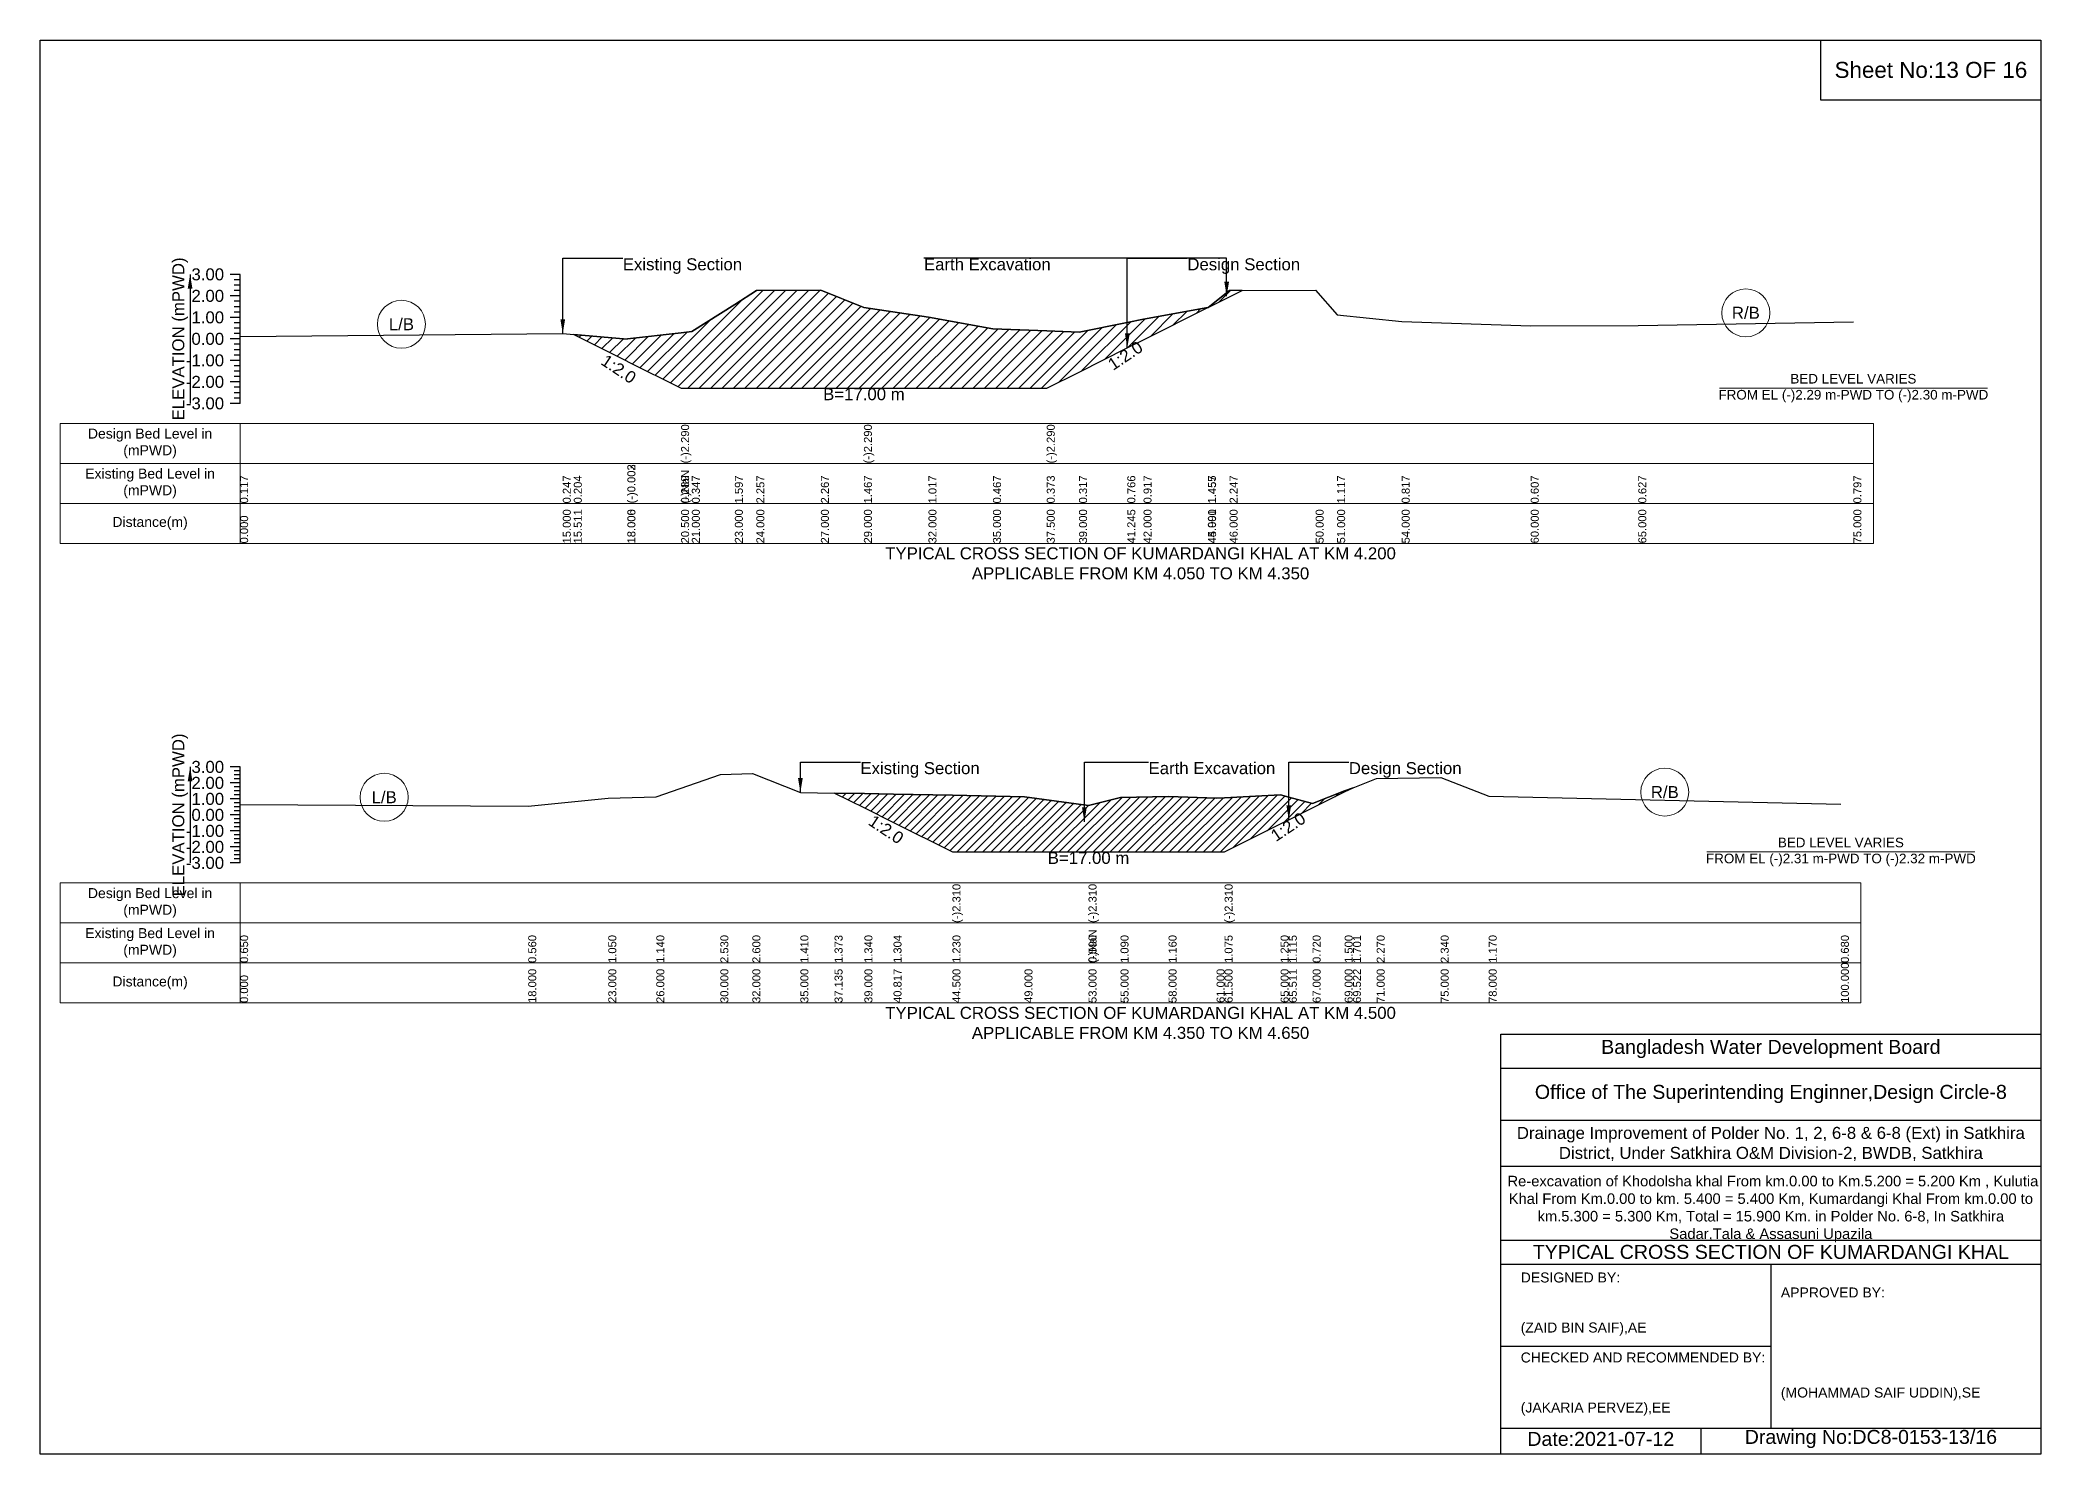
# Model space of a CAD drawing. Header units: inches. Extents: x 91000 to 568000, y -5656 to 0.
# Drawn here: x 530000 to 538000, y -5656 to 0 of the extents above; entities that cross this region are included whole.
import ezdxf

# ---------------------------------------------------------------- set-up
doc = ezdxf.new("R2010")
doc.units = ezdxf.units.IN
doc.header["$LTSCALE"] = 7
doc.header["$MEASUREMENT"] = 0
for name, color, linetype, lineweight in [('Cross section Data Border', 7, 'Continuous', 9), ('Cross Section Labels', 7, 'Continuous', 9), ('Existing_Bed_Level for Xsection', 7, 'Continuous', 25)]:
    doc.layers.add(name, color=color, linetype=linetype, lineweight=lineweight)
doc.styles.get("Standard").update_dxf_attribs({"font": 'arial.ttf'})
doc.dimstyles.get("Standard").update_dxf_attribs({"dimtxt": 0.18, "dimasz": 0.18, "dimexe": 0.18, "dimexo": 0.0625, "dimgap": 0.09, "dimtad": 0, "dimtih": 1, "dimtoh": 1, "dimdec": 4, "dimzin": 0, "dimdsep": 46, "dimtxsty": 'Standard', "dimcen": 0.09, "dimadec": 0, "dimazin": 0, "dimtfac": 1, "dimtdec": 4, "dimtofl": 0, "dimtmove": 0, "dimatfit": 3, "dimfxl": 1, "dimtolj": 1, "dimtzin": 0, "dimarcsym": 0})

msp = doc.modelspace()

# ---------------------------------------------------------------- hatches: boundary and pattern name
at = {"layer": 'Existing_Bed_Level for Xsection'}
h = msp.add_hatch(dxfattribs=at)
h.set_pattern_fill('ANSI31', color=256, scale=258, style=0)
h.paths.add_polyline_path([(532134, -1178.2), (532348, -1285.2), (532348.5, -1285.4), (532563, -1392.7), (532606, -1392.7), (532778, -1392.7), (532864, -1392.7), (533122, -1392.7), (533294, -1392.7), (533552, -1392.7), (533810, -1392.7), (534025, -1392.7), (534154, -1328.2), (534347.1, -1231.6), (534412, -1199.2), (534669.2, -1070.6), (534412, -1116.9), (534347.1, -1129.9), (534154, -1168.5), (534025, -1163.6), (533810, -1155.6), (533552, -1108.3), (533294, -1069.6), (533122, -1000.8), (532864, -1001.6), (532778, -1058.4), (532606, -1165.9), (532563, -1170.9), (532348.5, -1195.9), (532348, -1196)])
h = msp.add_hatch(dxfattribs=at)
h.set_pattern_fill('ANSI31', color=256, scale=258, style=0)
h.paths.add_polyline_path([(534670.9, -1069.7), (534756, -1027.2), (534805.9, -1002.3), (534756, -1002.5)])
h = msp.add_hatch(dxfattribs=at)
h.set_pattern_fill('ANSI31', color=256, scale=192, style=0)
h.paths.add_polyline_path([(533176.6, -3012), (533296, -3071.7), (533412.3, -3129.8), (533648, -3247.7), (533936, -3247.7), (534192, -3247.7), (534320, -3247.7), (534512, -3247.7), (534704, -3247.7), (534736, -3247.7), (534960, -3135.7), (534992.7, -3119.3), (535088, -3071.7), (535216, -3007.7), (535249.4, -2991), (535216, -3003.8), (535088, -3053.8), (534992.7, -3028.5), (534960, -3019.8), (534736, -3031), (534704, -3032.6), (534512, -3025.6), (534320, -3030.1), (534192, -3062.1), (533936, -3026.9), (533648, -3021.1), (533412.3, -3016.4), (533296, -3014.1)])

# ---------------------------------------------------------------- linework, layer by layer
for points in [[(530000, 0), (538000, 0), (538000, -5656), (530000, -5656)], [(537120, 0), (538000, 0), (538000, -240), (537120, -240)]]:
    msp.add_lwpolyline(points, close=True)
for points in [[(535840, -5656), (535840, -3976), (538000, -3976)], [(535840, -4112), (538000, -4112)], [(535840, -4320), (538000, -4320)], [(535840, -4504), (538000, -4504)], [(535840, -4800), (538000, -4800)], [(535840, -4896), (538000, -4896)], [(536920, -4896), (536920, -5552)], [(535840, -5224), (536920, -5224)], [(535840, -5552), (538000, -5552)], [(536640, -5552), (536640, -5656)]]:
    msp.add_lwpolyline(points)
at = {"layer": 'Cross section Data Border'}
for points in [[(530080, -1533.7), (537330, -1533.7), (537330, -2013.7), (530080, -2013.7)], [(530080, -3371.8), (537280, -3371.8), (537280, -3851.8), (530080, -3851.8)]]:
    msp.add_lwpolyline(points, close=True, dxfattribs=at)
for points in [[(530800, -1533.7), (530800, -2013.7)], [(530080, -1693.7), (537330, -1693.7)], [(530080, -1853.7), (537330, -1853.7)], [(530800, -3371.8), (530800, -3851.8)], [(530080, -3531.8), (537280, -3531.8)], [(530080, -3691.8), (537280, -3691.8)]]:
    msp.add_lwpolyline(points, dxfattribs=at)
at = {"layer": 'Cross Section Labels'}
for points in [[(536714.2, -1392.7), (537785.8, -1392.7)], [(536664.2, -3247.7), (537735.8, -3247.7)]]:
    msp.add_lwpolyline(points, dxfattribs=at)
for centre in [(536820, -1091.5), (531445, -1137.1), (531376, -3029.1), (536496, -3008.6)]:
    msp.add_circle(centre, 96, dxfattribs=at)
at = {"layer": 'Existing_Bed_Level for Xsection'}
for points in [[(530800, -937.7), (530760, -937.7)], [(530800, -959.2), (530776, -959.2)], [(530800, -1453.7), (530800, -1367.7), (530800, -1281.7), (530800, -1195.7), (530800, -1109.7), (530800, -1023.7), (530800, -937.7)], [(530800, -1023.7), (530760, -1023.7)], [(530800, -980.7), (530776, -980.7)], [(530800, -1002.2), (530776, -1002.2)], [(530800, -1185.7), (532090, -1174.5), (532134, -1178.2), (532348, -1196), (532348.5, -1195.9), (532563, -1170.9), (532563, -1170.9), (532606, -1165.9), (532778, -1058.4), (532864, -1001.6), (533122, -1000.8), (533294, -1069.6), (533294, -1069.6), (533552, -1108.3), (533810, -1155.6), (534025, -1163.6), (534025, -1163.6), (534154, -1168.5), (534347.1, -1129.9), (534412, -1116.9), (534669.2, -1070.6), (534670, -1070.4), (534756, -1002.5), (535100, -1000.8), (535186, -1099.7), (535444, -1125.5), (535960, -1143.5), (536390, -1141.8), (537250, -1127.2)], [(530800, -1109.7), (530760, -1109.7)], [(530800, -1045.2), (530776, -1045.2)], [(530800, -1066.7), (530776, -1066.7)], [(530800, -1088.2), (530776, -1088.2)], [(530800, -1195.7), (530760, -1195.7)], [(530800, -1131.2), (530776, -1131.2)], [(530800, -1152.7), (530776, -1152.7)], [(530800, -1174.2), (530776, -1174.2)], [(530800, -1217.2), (530776, -1217.2)], [(530800, -1238.7), (530776, -1238.7)], [(530800, -1260.2), (530776, -1260.2)], [(530800, -1281.7), (530760, -1281.7)], [(530800, -1303.2), (530776, -1303.2)], [(530800, -1324.7), (530776, -1324.7)], [(530800, -1346.2), (530776, -1346.2)], [(530800, -1367.7), (530760, -1367.7)], [(530800, -1389.2), (530776, -1389.2)], [(530800, -1410.7), (530776, -1410.7)], [(530800, -1432.2), (530776, -1432.2)], [(530800, -1453.7), (530760, -1453.7)], [(530800, -2907.8), (530760, -2907.8)], [(530800, -2923.8), (530776, -2923.8)], [(530800, -2939.8), (530776, -2939.8)], [(530800, -2955.8), (530776, -2955.8)], [(530800, -3291.8), (530800, -3227.8), (530800, -3163.8), (530800, -3099.8), (530800, -3035.8), (530800, -2971.8), (530800, -2907.8)], [(530800, -3058.2), (531952, -3064), (532272, -3032.6), (532464, -3026.9), (532720, -2937.9), (532848, -2933.4), (533040, -3009.6), (533176.6, -3012), (533296, -3014.1), (533412.3, -3016.4), (533648, -3021.1), (533648, -3021.1), (533936, -3026.9), (534192, -3062.1), (534192, -3062.1), (534320, -3030.1), (534512, -3025.6), (534704, -3032.6), (534736, -3031), (534736, -3031), (534960, -3019.8), (534992.7, -3028.5), (535088, -3053.8), (535216, -3003.8), (535249.4, -2991), (535344, -2954.6), (535600, -2950.1), (535792, -3025), (537200, -3056.3)], [(530800, -2971.8), (530760, -2971.8)], [(530800, -3035.8), (530760, -3035.8)], [(530800, -2987.8), (530776, -2987.8)], [(530800, -3003.8), (530776, -3003.8)], [(530800, -3019.8), (530776, -3019.8)], [(530800, -3099.8), (530760, -3099.8)], [(530800, -3051.8), (530776, -3051.8)], [(530800, -3067.8), (530776, -3067.8)], [(530800, -3083.8), (530776, -3083.8)], [(530800, -3115.8), (530776, -3115.8)], [(530800, -3163.8), (530760, -3163.8)], [(530800, -3131.8), (530776, -3131.8)], [(530800, -3147.8), (530776, -3147.8)], [(530800, -3179.8), (530776, -3179.8)], [(530800, -3195.8), (530776, -3195.8)], [(530800, -3227.8), (530760, -3227.8)], [(530800, -3211.8), (530776, -3211.8)], [(530800, -3243.8), (530776, -3243.8)], [(530800, -3259.8), (530776, -3259.8)], [(530800, -3275.8), (530776, -3275.8)], [(530800, -3291.8), (530760, -3291.8)]]:
    msp.add_lwpolyline(points, dxfattribs=at)
for points in [[(532134, -1178.2), (532134, -1178.2), (532348, -1285.2), (532348.5, -1285.4), (532563, -1392.7), (532563, -1392.7), (532606, -1392.7), (532778, -1392.7), (532864, -1392.7), (533122, -1392.7), (533294, -1392.7), (533294, -1392.7), (533552, -1392.7), (533810, -1392.7), (534025, -1392.7), (534025, -1392.7), (534154, -1328.2), (534347.1, -1231.6), (534412, -1199.2), (534669.2, -1070.6), (534412, -1116.9), (534347.1, -1129.9), (534154, -1168.5), (534025, -1163.6), (534025, -1163.6), (533810, -1155.6), (533552, -1108.3), (533294, -1069.6), (533294, -1069.6), (533122, -1000.8), (532864, -1001.6), (532778, -1058.4), (532606, -1165.9), (532563, -1170.9), (532563, -1170.9), (532348.5, -1195.9), (532348, -1196), (532134, -1178.2)], [(534670.9, -1069.7), (534756, -1027.2), (534805.9, -1002.3), (534756, -1002.5)], [(533176.6, -3012), (533176.6, -3012), (533296, -3071.7), (533412.3, -3129.8), (533648, -3247.7), (533648, -3247.7), (533936, -3247.7), (534192, -3247.7), (534192, -3247.7), (534320, -3247.7), (534512, -3247.7), (534704, -3247.7), (534736, -3247.7), (534736, -3247.7), (534960, -3135.7), (534992.7, -3119.3), (535088, -3071.7), (535216, -3007.7), (535249.4, -2991), (535216, -3003.8), (535088, -3053.8), (534992.7, -3028.5), (534960, -3019.8), (534736, -3031), (534736, -3031), (534704, -3032.6), (534512, -3025.6), (534320, -3030.1), (534192, -3062.1), (534192, -3062.1), (533936, -3026.9), (533648, -3021.1), (533648, -3021.1), (533412.3, -3016.4), (533296, -3014.1), (533176.6, -3012)]]:
    msp.add_lwpolyline(points, close=True, dxfattribs=at)

# ---------------------------------------------------------------- texts
at = {"attachment_point": 5}
for s, insert, char_height in [('Sheet No:13 OF 16', (537560, -120), 64), ('Bangladesh Water Development Board', (536920, -4036), 56), ('Office of The Superintending Enginner,Design Circle-8', (536920, -4216), 56)]:
    msp.add_mtext(s, dxfattribs=dict(at, insert=insert, char_height=char_height))
for s, insert, char_height, width, attachment_point in [('Drainage Improvement of Polder No. 1, 2, 6-8 & 6-8 (Ext) in Satkhira District, Under Satkhira O&M Division-2, BWDB, Satkhira', (536920, -4416), 48, 2240, 5), (' Re-excavation of Khodolsha khal From km.0.00 to Km.5.200 = 5.200 Km , Kulutia Khal From Km.0.00 to km. 5.400 = 5.400 Km, Kumardangi Khal From km.0.00 to km.5.300 = 5.300 Km, Total = 15.900 Km. in Polder No. 6-8, In Satkhira Sadar,Tala & Assasuni Upazila', (536920, -4676), 42.1524, 2160, 5), ('TYPICAL CROSS SECTION OF KUMARDANGI KHAL', (536920, -4848), 56, 2240, 5), ('DESIGNED BY:^J^J^J(ZAID BIN SAIF),AE', (535920, -5056), 40, 1120, 4), ('APPROVED BY:^J^J^J^J^J^J(MOHAMMAD SAIF UDDIN),SE', (536960, -5216), 40, 1120, 4), ('CHECKED AND RECOMMENDED BY:^J^J^J(JAKARIA PERVEZ),EE', (535920, -5376), 40, 1120, 4), ('Date:2021-07-12', (536240, -5596), 56, 1120, 5), ('Drawing No:DC8-0153-13/16', (537320, -5596), 56, 1760, 5)]:
    msp.add_mtext(s, dxfattribs=dict(insert=insert, char_height=char_height, width=width, attachment_point=attachment_point))
at = {"layer": 'Cross section Data Border', "char_height": 40, "width": 640, "attachment_point": 5}
for s, insert in [('Design Bed Level in (mPWD)', (530440, -1613.7)), ('Existing Bed Level in (mPWD)', (530440, -1773.7)), ('Distance(m)', (530440, -1933.7)), ('Design Bed Level in (mPWD)', (530440, -3451.8)), ('Existing Bed Level in (mPWD)', (530440, -3611.8)), ('Distance(m)', (530440, -3771.8))]:
    msp.add_mtext(s, dxfattribs=dict(at, insert=insert))
at = {"layer": 'Cross Section Labels'}
for s, insert, char_height, attachment_point in [('Existing Section', (532330, -873.2), 48, 1), ('Earth Excavation', (533534, -873.2), 48, 1), ('Design Section', (534587.1, -873.2), 48, 1), ('L/B', (531445, -1137.1), 48, 5), ('R/B', (536820, -1091.5), 48, 5), ('BED LEVEL VARIES ^JFROM EL (-)2.29 m-PWD TO (-)2.30 m-PWD', (537250, -1392.7), 38.4, 5), ('B=17.00 m', (533294, -1392.7), 48, 2), ('TYPICAL CROSS SECTION OF KUMARDANGI KHAL AT KM 4.200^JAPPLICABLE FROM KM 4.050 TO KM 4.350', (534400, -2093.7), 48, 5), ('Existing Section', (533280, -2888.6), 48, 1), ('Earth Excavation', (534432, -2888.6), 48, 1), ('Design Section', (535232.7, -2888.6), 48, 1), ('L/B', (531376, -3029.1), 48, 5), ('R/B', (536496, -3008.6), 48, 5), ('BED LEVEL VARIES ^JFROM EL (-)2.31 m-PWD TO (-)2.32 m-PWD', (537200, -3247.7), 38.4, 5), ('B=17.00 m', (534192, -3247.7), 48, 2), ('TYPICAL CROSS SECTION OF KUMARDANGI KHAL AT KM 4.500^JAPPLICABLE FROM KM 4.350 TO KM 4.650', (534400, -3931.8), 48, 5)]:
    msp.add_mtext(s, dxfattribs=dict(at, insert=insert, char_height=char_height, attachment_point=attachment_point))
at = {"layer": 'Cross Section Labels', "char_height": 48, "attachment_point": 2}
for insert, rotation in [((532327, -1296.2), 326.30993), ((534325.6, -1242.4), 33.69007), ((533396.3, -3137.8), 326.30993), ((534976.7, -3127.3), 33.69007)]:
    msp.add_mtext('1:2.0', dxfattribs=dict(at, insert=insert, rotation=rotation))
at = {"layer": 'Existing_Bed_Level for Xsection', "rotation": 90}
for s, insert, char_height, attachment_point in [('ELEVATION (mPWD)', (530560, -1195.7), 48, 5), ('(-)2.290', (532563, -1693.7), 32, 1), ('(-)2.290', (533294, -1693.7), 32, 1), ('(-)2.290', (534025, -1693.7), 32, 1), ('0.117', (530800, -1853.7), 32, 1), ('0.247', (532090, -1853.7), 32, 1), ('0.204', (532134, -1853.7), 32, 1), ('(-)0.003', (532348, -1853.7), 32, 1), ('(-)0.002', (532348.5, -1853.7), 32, 1), ('(-)NaN', (532563, -1853.7), 32, 1), ('(-)NaN', (532563, -1853.7), 32, 1), ('0.289', (532563, -1853.7), 32, 1), ('0.289', (532563, -1853.7), 32, 1), ('0.347', (532606, -1853.7), 32, 1), ('1.597', (532778, -1853.7), 32, 1), ('2.257', (532864, -1853.7), 32, 1), ('2.267', (533122, -1853.7), 32, 1), ('2.267', (533122, -1853.7), 32, 1), ('1.467', (533294, -1853.7), 32, 1), ('1.467', (533294, -1853.7), 32, 1), ('1.017', (533552, -1853.7), 32, 1), ('0.467', (533810, -1853.7), 32, 1), ('0.373', (534025, -1853.7), 32, 1), ('0.373', (534025, -1853.7), 32, 1), ('0.373', (534025, -1853.7), 32, 1), ('0.317', (534154, -1853.7), 32, 1), ('0.766', (534347.1, -1853.7), 32, 1), ('0.917', (534412, -1853.7), 32, 1), ('1.455', (534669.2, -1853.7), 32, 1), ('1.457', (534670, -1853.7), 32, 1), ('2.247', (534756, -1853.7), 32, 1), ('1.117', (535186, -1853.7), 32, 1), ('0.817', (535444, -1853.7), 32, 1), ('0.607', (535960, -1853.7), 32, 1), ('0.627', (536390, -1853.7), 32, 1), ('0.797', (537250, -1853.7), 32, 1), ('0.000', (530800, -2013.7), 32, 1), ('15.000', (532090, -2013.7), 32, 1), ('15.511', (532134, -2013.7), 32, 1), ('18.000', (532348, -2013.7), 32, 1), ('18.006', (532348.5, -2013.7), 32, 1), ('20.500', (532563, -2013.7), 32, 1), ('20.500', (532563, -2013.7), 32, 1), ('20.500', (532563, -2013.7), 32, 1), ('21.000', (532606, -2013.7), 32, 1), ('23.000', (532778, -2013.7), 32, 1), ('24.000', (532864, -2013.7), 32, 1), ('27.000', (533122, -2013.7), 32, 1), ('29.000', (533294, -2013.7), 32, 1), ('29.000', (533294, -2013.7), 32, 1), ('29.000', (533294, -2013.7), 32, 1), ('32.000', (533552, -2013.7), 32, 1), ('35.000', (533810, -2013.7), 32, 1), ('37.500', (534025, -2013.7), 32, 1), ('37.500', (534025, -2013.7), 32, 1), ('37.500', (534025, -2013.7), 32, 1), ('39.000', (534154, -2013.7), 32, 1), ('41.245', (534347.1, -2013.7), 32, 1), ('42.000', (534412, -2013.7), 32, 1), ('44.991', (534669.2, -2013.7), 32, 1), ('45.000', (534670, -2013.7), 32, 1), ('46.000', (534756, -2013.7), 32, 1), ('50.000', (535100, -2013.7), 32, 1), ('51.000', (535186, -2013.7), 32, 1), ('54.000', (535444, -2013.7), 32, 1), ('60.000', (535960, -2013.7), 32, 1), ('65.000', (536390, -2013.7), 32, 1), ('75.000', (537250, -2013.7), 32, 1), ('ELEVATION (mPWD)', (530560, -3099.8), 48, 5), ('(-)2.310', (533648, -3531.8), 32, 1), ('(-)2.310', (534192, -3531.8), 32, 1), ('(-)2.310', (534736, -3531.8), 32, 1), ('0.650', (530800, -3691.8), 32, 1), ('0.560', (531952, -3691.8), 32, 1), ('1.050', (532272, -3691.8), 32, 1), ('1.050', (532272, -3691.8), 32, 1), ('1.140', (532464, -3691.8), 32, 1), ('1.140', (532464, -3691.8), 32, 1), ('2.530', (532720, -3691.8), 32, 1), ('2.600', (532848, -3691.8), 32, 1), ('1.410', (533040, -3691.8), 32, 1), ('1.373', (533176.6, -3691.8), 32, 1), ('1.340', (533296, -3691.8), 32, 1), ('1.304', (533412.3, -3691.8), 32, 1), ('1.230', (533648, -3691.8), 32, 1), ('1.230', (533648, -3691.8), 32, 1), ('1.230', (533648, -3691.8), 32, 1), ('(-)NaN', (534192, -3691.8), 32, 1), ('(-)NaN', (534192, -3691.8), 32, 1), ('0.590', (534192, -3691.8), 32, 1), ('0.590', (534192, -3691.8), 32, 1), ('1.090', (534320, -3691.8), 32, 1), ('1.160', (534512, -3691.8), 32, 1), ('1.075', (534736, -3691.8), 32, 1), ('1.075', (534736, -3691.8), 32, 1), ('1.250', (534960, -3691.8), 32, 1), ('1.115', (534992.7, -3691.8), 32, 1), ('0.720', (535088, -3691.8), 32, 1), ('1.500', (535216, -3691.8), 32, 1), ('1.701', (535249.4, -3691.8), 32, 1), ('2.270', (535344, -3691.8), 32, 1), ('2.340', (535600, -3691.8), 32, 1), ('1.170', (535792, -3691.8), 32, 1), ('0.680', (537200, -3691.8), 32, 1), ('0.000', (530800, -3851.8), 32, 1), ('18.000', (531952, -3851.8), 32, 1), ('23.000', (532272, -3851.8), 32, 1), ('26.000', (532464, -3851.8), 32, 1), ('30.000', (532720, -3851.8), 32, 1), ('32.000', (532848, -3851.8), 32, 1), ('35.000', (533040, -3851.8), 32, 1), ('37.135', (533176.6, -3851.8), 32, 1), ('39.000', (533296, -3851.8), 32, 1), ('40.817', (533412.3, -3851.8), 32, 1), ('44.500', (533648, -3851.8), 32, 1), ('44.500', (533648, -3851.8), 32, 1), ('44.500', (533648, -3851.8), 32, 1), ('49.000', (533936, -3851.8), 32, 1), ('53.000', (534192, -3851.8), 32, 1), ('53.000', (534192, -3851.8), 32, 1), ('53.000', (534192, -3851.8), 32, 1), ('55.000', (534320, -3851.8), 32, 1), ('58.000', (534512, -3851.8), 32, 1), ('61.000', (534704, -3851.8), 32, 1), ('61.500', (534736, -3851.8), 32, 1), ('61.500', (534736, -3851.8), 32, 1), ('61.500', (534736, -3851.8), 32, 1), ('65.000', (534960, -3851.8), 32, 1), ('65.511', (534992.7, -3851.8), 32, 1), ('67.000', (535088, -3851.8), 32, 1), ('69.000', (535216, -3851.8), 32, 1), ('69.522', (535249.4, -3851.8), 32, 1), ('71.000', (535344, -3851.8), 32, 1), ('75.000', (535600, -3851.8), 32, 1), ('78.000', (535792, -3851.8), 32, 1), ('100.000', (537200, -3851.8), 32, 1)]:
    msp.add_mtext(s, dxfattribs=dict(at, insert=insert, char_height=char_height, attachment_point=attachment_point))
at = {"layer": 'Existing_Bed_Level for Xsection', "char_height": 48, "attachment_point": 6}
for s, insert in [('3.00', (530736, -937.7)), ('2.00', (530736, -1023.7)), ('1.00', (530736, -1109.7)), ('0.00', (530736, -1195.7)), ('-1.00', (530736, -1281.7)), ('-2.00', (530736, -1367.7)), ('-3.00', (530736, -1453.7)), ('3.00', (530736, -2907.8)), ('2.00', (530736, -2971.8)), ('1.00', (530736, -3035.8)), ('0.00', (530736, -3099.8)), ('-1.00', (530736, -3163.8)), ('-2.00', (530736, -3227.8)), ('-3.00', (530736, -3291.8))]:
    msp.add_mtext(s, dxfattribs=dict(at, insert=insert))

# ---------------------------------------------------------------- leaders
at = {"layer": 'Cross Section Labels', "annotation_type": 0, "has_hookline": 1}
for points, hookline_direction, text_width in [([(532090, -1174.5), (532090, -873.2), (532329.9, -873.2)], 0, 467.2), ([(534744.3, -1024.8), (534744.3, -873.2), (533534.1, -873.2)], 1, 497), ([(534347.1, -1231.6), (534347.1, -873.2), (534587, -873.2)], 0, 441.2), ([(533040, -3009.6), (533040, -2888.6), (533279.9, -2888.6)], 0, 467.2), ([(534175.5, -3127.3), (534175.5, -2888.6), (534431.9, -2888.6)], 0, 497), ([(534992.7, -3119.3), (534992.7, -2888.6), (535232.6, -2888.6)], 0, 441.2)]:
    msp.add_leader(points, dimstyle='Standard', override={"dimasz": 57.6}, dxfattribs=dict(at, hookline_direction=hookline_direction, text_width=text_width))
at = {"layer": 'Existing_Bed_Level for Xsection'}
for points in [[(530600, -937.7), (530600, -1453.7)], [(530600, -2907.8), (530600, -3291.8)]]:
    msp.add_leader(points, dimstyle='Standard', override={"dimasz": 57.6}, dxfattribs=at)

doc.saveas('drawing.dxf')
